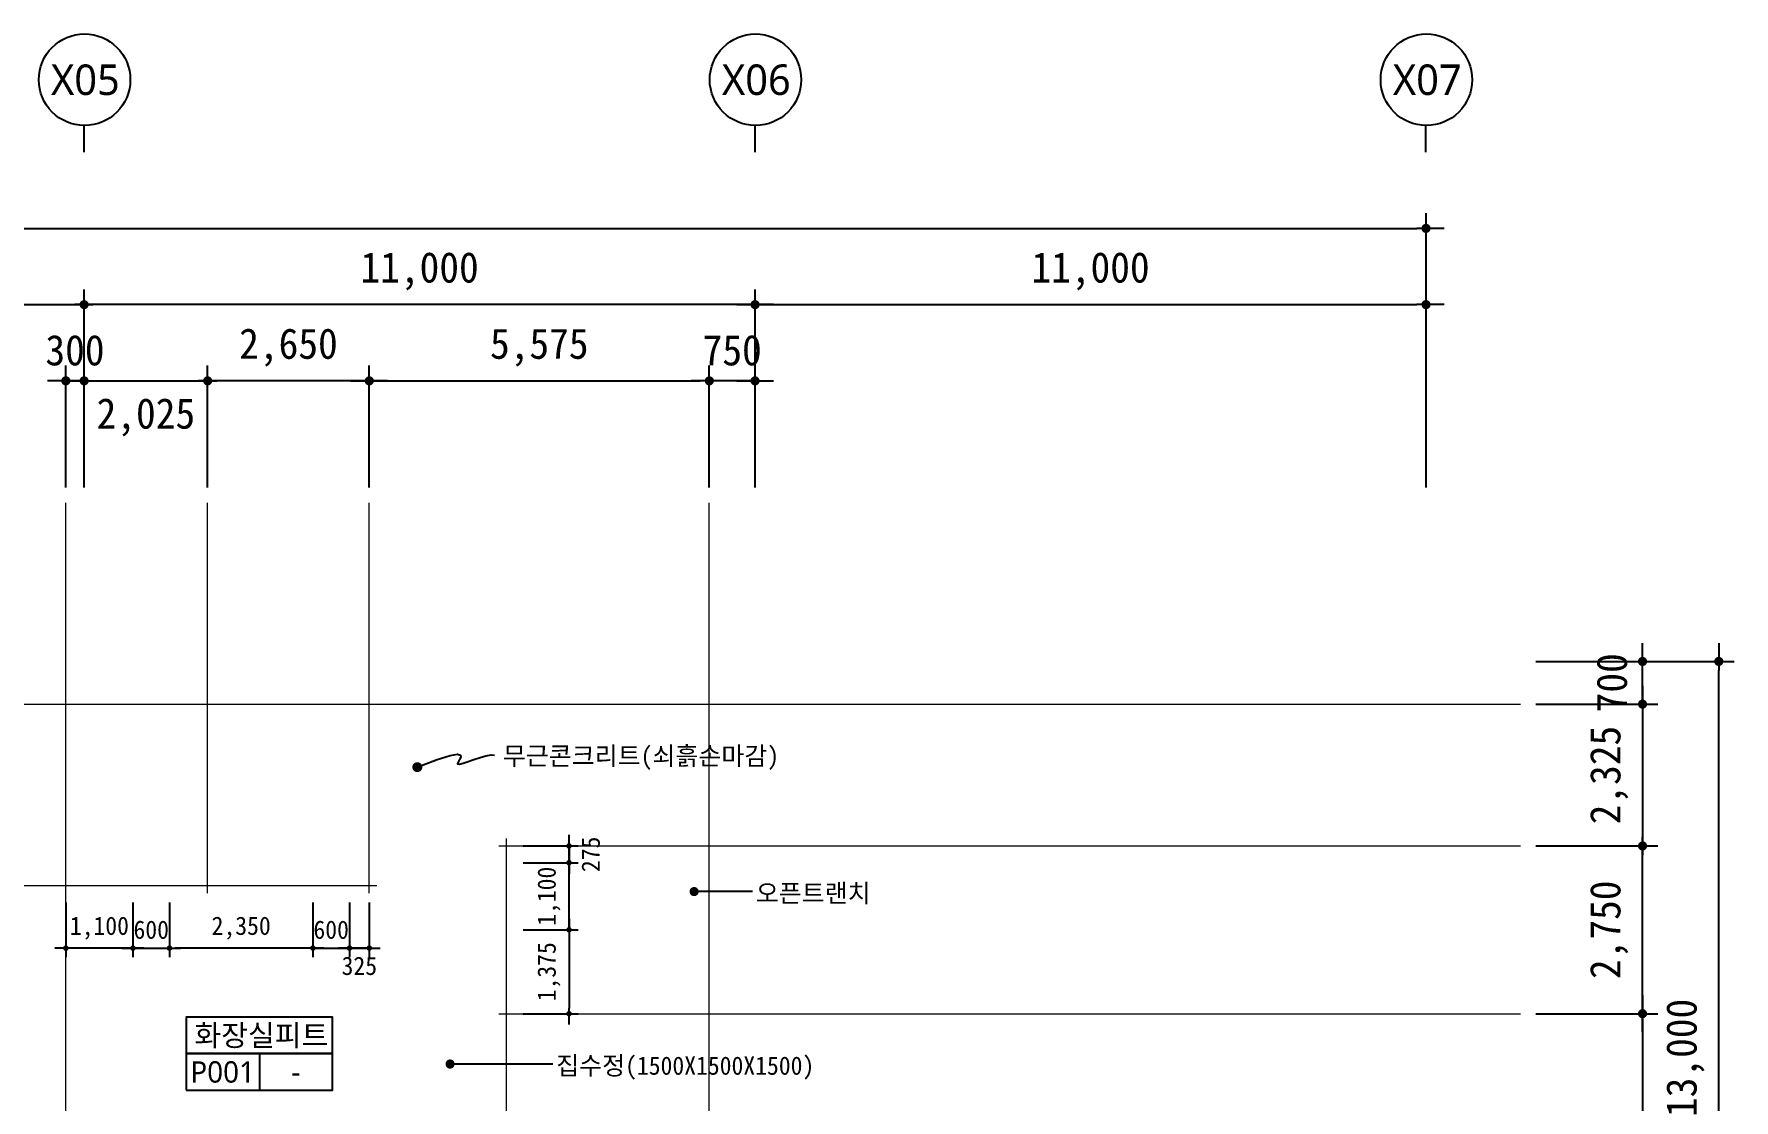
# Model space of a CAD drawing. Header units: inches. Extents: x 3675 to 732988, y -33059 to 70575.
# Drawn here: x 60041 to 87913, y 53098 to 70575 of the extents above; entities that cross this region are included whole.
import ezdxf
from ezdxf.enums import TextEntityAlignment as Align

# ---------------------------------------------------------------- set-up
doc = ezdxf.new("R2010")
doc.units = ezdxf.units.IN
doc.header["$MEASUREMENT"] = 0
doc.linetypes.add('CEN', pattern=[62, 60, -1, 0, -1])
doc.layers.get('0').update_dxf_attribs({"linetype": 'CONTINUOUS'})
for name, color, linetype, lineweight in [('A-AXIS-BUBL', 7, 'CONTINUOUS', 25), ('A-AXIS-LINE', 1, 'CEN', 15), ('A-DIMS', 7, 'CONTINUOUS', 25), ('A-MKXS-LEAD', 7, 'CONTINUOUS', 25), ('A-MKXS-TEXT1', 3, 'CONTINUOUS', 25), ('A-MKXX-NAME', 3, 'CONTINUOUS', 25), ('A-MKXX-SYMB', 7, 'CONTINUOUS', 25), ('A-XXXX-TXT2', 3, 'CONTINUOUS', 25)]:
    doc.layers.add(name, color=color, linetype=linetype, lineweight=lineweight)
doc.styles.add('HY울릉도L', font='H2GTRE.TTF')
doc.styles.add('돋움체', font='')
doc.styles.add('맑은고딕', font='malgun.ttf')
doc.styles.get('돋움체').set_extended_font_data('DotumChe')
doc.dimstyles.new('CDIM', dxfattribs={"dimtxt": 2, "dimasz": 0.6, "dimexe": 1, "dimexo": 1, "dimgap": 1, "dimtad": 1, "dimdec": 0, "dimrnd": 0.5, "dimzin": 0, "dimdsep": 32, "dimlunit": 6, "dimtxsty": 'HY울릉도L', "dimblk1": '_CIDOT', "dimblk2": '_CIDOT', "dimsah": 1, "dimcen": 4.5, "dimclrd": 2, "dimclre": 2, "dimclrt": 7, "dimadec": 0, "dimazin": 0, "dimtfac": 1, "dimtdec": 0, "dimtix": 1, "dimtmove": 2, "dimatfit": 1, "dimldrblk": '_CIDOT', "dimfxl": 1, "dimtolj": 1, "dimtzin": 0, "dimlwd": -1, "dimarcsym": 0})

# ---------------------------------------------------------------- blocks, each defined once
blk = doc.blocks.new('_CIDOT')
at = {"color": 0, "linetype": 'ByBlock'}
blk.add_line((2, 0), (-1, 0), dxfattribs=at)
at = {"color": 0, "linetype": 'ByBlock', "const_width": 0.5}
blk.add_lwpolyline([(-0.25, 0, 1), (0.25, 0, 1)], format="xyb", close=True, dxfattribs=at)
blk = doc.blocks.new('*D7')
at = {"layer": 'A-DIMS', "lineweight": -2, "transparency": 16777216}
for p, q in [((60863, 64138), (60863, 65138)), ((62888, 63138), (62888, 65138))]:
    blk.add_line(p, q, dxfattribs=at)
at = {"layer": 'A-DIMS', "transparency": 16777216}
blk.add_line((61013, 64888), (62738, 64888), dxfattribs=at)
at = {"layer": 'A-DIMS', "transparency": 16777216, "xscale": 150, "yscale": 150, "zscale": 150, "rotation": 180}
blk.add_blockref('_CIDOT', (60863, 64888), dxfattribs=at)
at = {"layer": 'A-DIMS', "transparency": 16777216, "xscale": 150, "yscale": 150, "zscale": 150}
blk.add_blockref('_CIDOT', (62888, 64888), dxfattribs=at)
at = {"layer": 'A-DIMS', "color": 3, "transparency": 16777216, "insert": (61875, 64290), "char_height": 500, "attachment_point": 5, "style": '돋움체'}
blk.add_mtext('\\A1;2,025', dxfattribs=at)
blk = doc.blocks.new('*D8')
at = {"layer": 'A-DIMS', "lineweight": -2, "transparency": 16777216}
for p, q in [((62888, 63138), (62888, 65138)), ((65538, 63138), (65538, 65138))]:
    blk.add_line(p, q, dxfattribs=at)
at = {"layer": 'A-DIMS', "transparency": 16777216}
blk.add_line((65388, 64888), (63038, 64888), dxfattribs=at)
at = {"layer": 'A-DIMS', "transparency": 16777216, "xscale": 150, "yscale": 150, "zscale": 150, "rotation": 180}
blk.add_blockref('_CIDOT', (62888, 64888), dxfattribs=at)
at = {"layer": 'A-DIMS', "transparency": 16777216, "xscale": 150, "yscale": 150, "zscale": 150}
blk.add_blockref('_CIDOT', (65538, 64888), dxfattribs=at)
at = {"layer": 'A-DIMS', "color": 3, "transparency": 16777216, "insert": (64213, 65435), "char_height": 500, "attachment_point": 5, "style": '돋움체'}
blk.add_mtext('\\A1;2,650', dxfattribs=at)
blk = doc.blocks.new('*D9')
at = {"layer": 'A-DIMS', "lineweight": -2, "transparency": 16777216}
for p, q in [((65538, 63138), (65538, 65138)), ((71113, 63138), (71113, 65138))]:
    blk.add_line(p, q, dxfattribs=at)
at = {"layer": 'A-DIMS', "transparency": 16777216}
blk.add_line((65688, 64888), (70963, 64888), dxfattribs=at)
at = {"layer": 'A-DIMS', "transparency": 16777216, "xscale": 150, "yscale": 150, "zscale": 150, "rotation": 180}
blk.add_blockref('_CIDOT', (65538, 64888), dxfattribs=at)
at = {"layer": 'A-DIMS', "transparency": 16777216, "xscale": 150, "yscale": 150, "zscale": 150}
blk.add_blockref('_CIDOT', (71113, 64888), dxfattribs=at)
at = {"layer": 'A-DIMS', "color": 3, "transparency": 16777216, "insert": (68325, 65435), "char_height": 500, "attachment_point": 5, "style": '돋움체'}
blk.add_mtext('\\A1;5,575', dxfattribs=at)
blk = doc.blocks.new('*D10')
at = {"layer": 'A-DIMS', "lineweight": -2, "transparency": 16777216}
for p, q in [((71113, 63138), (71113, 65138)), ((71863, 64138), (71863, 65138))]:
    blk.add_line(p, q, dxfattribs=at)
at = {"layer": 'A-DIMS', "transparency": 16777216}
for p, q in [((70963, 64888), (70813, 64888)), ((71863, 64888), (71113, 64888)), ((72013, 64888), (72163, 64888))]:
    blk.add_line(p, q, dxfattribs=at)
at = {"layer": 'A-DIMS', "transparency": 16777216, "xscale": 150, "yscale": 150, "zscale": 150}
blk.add_blockref('_CIDOT', (71113, 64888), dxfattribs=at)
at = {"layer": 'A-DIMS', "transparency": 16777216, "xscale": 150, "yscale": 150, "zscale": 150, "rotation": 180}
blk.add_blockref('_CIDOT', (71863, 64888), dxfattribs=at)
at = {"layer": 'A-DIMS', "color": 3, "transparency": 16777216, "insert": (71488, 65388), "char_height": 500, "attachment_point": 5, "style": '돋움체'}
blk.add_mtext('\\A1;750', dxfattribs=at)
blk = doc.blocks.new('*D11')
at = {"layer": 'A-DIMS', "lineweight": -2, "transparency": 16777216}
for p, q in [((60563, 63138), (60563, 65138)), ((60863, 63138), (60863, 65138))]:
    blk.add_line(p, q, dxfattribs=at)
at = {"layer": 'A-DIMS', "transparency": 16777216}
for p, q in [((60413, 64888), (60263, 64888)), ((60863, 64888), (60563, 64888)), ((61013, 64888), (61163, 64888))]:
    blk.add_line(p, q, dxfattribs=at)
at = {"layer": 'A-DIMS', "transparency": 16777216, "xscale": 150, "yscale": 150, "zscale": 150}
blk.add_blockref('_CIDOT', (60563, 64888), dxfattribs=at)
at = {"layer": 'A-DIMS', "transparency": 16777216, "xscale": 150, "yscale": 150, "zscale": 150, "rotation": 180}
blk.add_blockref('_CIDOT', (60863, 64888), dxfattribs=at)
at = {"layer": 'A-DIMS', "color": 3, "transparency": 16777216, "insert": (60713, 65388), "char_height": 500, "attachment_point": 5, "style": '돋움체'}
blk.add_mtext('\\A1;300', dxfattribs=at)
blk = doc.blocks.new('*D12')
at = {"layer": 'A-DIMS', "transparency": 16777216}
for p, q in [((86413, 60438), (86413, 60588)), ((86413, 59588), (86413, 60288)), ((86413, 59438), (86413, 59288))]:
    blk.add_line(p, q, dxfattribs=at)
at = {"layer": 'A-DIMS', "lineweight": -2, "transparency": 16777216}
for p, q in [((84663, 60288), (86663, 60288)), ((84663, 59588), (86663, 59588))]:
    blk.add_line(p, q, dxfattribs=at)
at = {"layer": 'A-DIMS', "transparency": 16777216, "xscale": 150, "yscale": 150, "zscale": 150}
for p, rotation in [((86413, 60288), 270), ((86413, 59588), 90)]:
    blk.add_blockref('_CIDOT', p, dxfattribs=dict(at, rotation=rotation))
at = {"layer": 'A-DIMS', "color": 3, "transparency": 16777216, "insert": (85912, 59938), "char_height": 500, "attachment_point": 5, "rotation": 90, "style": '돋움체'}
blk.add_mtext('\\A1;700', dxfattribs=at)
blk = doc.blocks.new('*D13')
at = {"layer": 'A-DIMS', "lineweight": -2, "transparency": 16777216}
for p, q in [((84663, 59588), (86663, 59588)), ((84663, 57263), (86663, 57263))]:
    blk.add_line(p, q, dxfattribs=at)
at = {"layer": 'A-DIMS', "transparency": 16777216}
blk.add_line((86413, 59438), (86413, 57413), dxfattribs=at)
at = {"layer": 'A-DIMS', "transparency": 16777216, "xscale": 150, "yscale": 150, "zscale": 150}
for p, rotation in [((86413, 59588), 90), ((86413, 57263), 270)]:
    blk.add_blockref('_CIDOT', p, dxfattribs=dict(at, rotation=rotation))
at = {"layer": 'A-DIMS', "color": 3, "transparency": 16777216, "insert": (85865, 58425), "char_height": 500, "attachment_point": 5, "rotation": 90, "style": '돋움체'}
blk.add_mtext('\\A1;2,325', dxfattribs=at)
blk = doc.blocks.new('*D14')
at = {"layer": 'A-DIMS', "lineweight": -2, "transparency": 16777216}
for p, q in [((84663, 54513), (86663, 54513)), ((84663, 47588), (86663, 47588))]:
    blk.add_line(p, q, dxfattribs=at)
at = {"layer": 'A-DIMS', "transparency": 16777216}
blk.add_line((86413, 54363), (86413, 47738), dxfattribs=at)
at = {"layer": 'A-DIMS', "transparency": 16777216, "xscale": 150, "yscale": 150, "zscale": 150}
for p, rotation in [((86413, 54513), 90), ((86413, 47588), 270)]:
    blk.add_blockref('_CIDOT', p, dxfattribs=dict(at, rotation=rotation))
at = {"layer": 'A-DIMS', "color": 3, "transparency": 16777216, "insert": (85865, 51050), "char_height": 500, "attachment_point": 5, "rotation": 90, "style": '돋움체'}
blk.add_mtext('\\A1;6,925', dxfattribs=at)
blk = doc.blocks.new('*D15')
at = {"layer": 'A-DIMS', "lineweight": -2, "transparency": 16777216}
for p, q in [((84663, 57263), (86663, 57263)), ((84663, 54513), (86663, 54513))]:
    blk.add_line(p, q, dxfattribs=at)
at = {"layer": 'A-DIMS', "transparency": 16777216}
blk.add_line((86413, 54663), (86413, 57113), dxfattribs=at)
at = {"layer": 'A-DIMS', "transparency": 16777216, "xscale": 150, "yscale": 150, "zscale": 150}
for p, rotation in [((86413, 57263), 90), ((86413, 54513), 270)]:
    blk.add_blockref('_CIDOT', p, dxfattribs=dict(at, rotation=rotation))
at = {"layer": 'A-DIMS', "color": 3, "transparency": 16777216, "insert": (85865, 55888), "char_height": 500, "attachment_point": 5, "rotation": 90, "style": '돋움체'}
blk.add_mtext('\\A1;2,750', dxfattribs=at)
blk = doc.blocks.new('*D25')
at = {"layer": 'A-DIMS', "lineweight": -2, "transparency": 16777216}
for p, q in [((60863, 63138), (60863, 66388)), ((71863, 63138), (71863, 66388))]:
    blk.add_line(p, q, dxfattribs=at)
at = {"layer": 'A-DIMS', "transparency": 16777216}
blk.add_line((71713, 66138), (61013, 66138), dxfattribs=at)
at = {"layer": 'A-DIMS', "transparency": 16777216, "xscale": 150, "yscale": 150, "zscale": 150, "rotation": 180}
blk.add_blockref('_CIDOT', (60863, 66138), dxfattribs=at)
at = {"layer": 'A-DIMS', "transparency": 16777216, "xscale": 150, "yscale": 150, "zscale": 150}
blk.add_blockref('_CIDOT', (71863, 66138), dxfattribs=at)
at = {"layer": 'A-DIMS', "color": 3, "transparency": 16777216, "insert": (66363, 66685), "char_height": 500, "attachment_point": 5, "style": '돋움체'}
blk.add_mtext('\\A1;11,000', dxfattribs=at)
blk = doc.blocks.new('*D26')
at = {"layer": 'A-DIMS', "lineweight": -2, "transparency": 16777216}
for p, q in [((71863, 63138), (71863, 66388)), ((82863, 63138), (82863, 66388))]:
    blk.add_line(p, q, dxfattribs=at)
at = {"layer": 'A-DIMS', "transparency": 16777216}
blk.add_line((72013, 66138), (82713, 66138), dxfattribs=at)
at = {"layer": 'A-DIMS', "transparency": 16777216, "xscale": 150, "yscale": 150, "zscale": 150, "rotation": 180}
blk.add_blockref('_CIDOT', (71863, 66138), dxfattribs=at)
at = {"layer": 'A-DIMS', "transparency": 16777216, "xscale": 150, "yscale": 150, "zscale": 150}
blk.add_blockref('_CIDOT', (82863, 66138), dxfattribs=at)
at = {"layer": 'A-DIMS', "color": 3, "transparency": 16777216, "insert": (77363, 66685), "char_height": 500, "attachment_point": 5, "style": '돋움체'}
blk.add_mtext('\\A1;11,000', dxfattribs=at)
blk = doc.blocks.new('*D28')
at = {"layer": 'A-DIMS', "lineweight": -2, "transparency": 16777216}
for p, q in [((49863, 63138), (49863, 66388)), ((60863, 63138), (60863, 66388))]:
    blk.add_line(p, q, dxfattribs=at)
at = {"layer": 'A-DIMS', "transparency": 16777216}
blk.add_line((50013, 66138), (60713, 66138), dxfattribs=at)
at = {"layer": 'A-DIMS', "transparency": 16777216, "xscale": 150, "yscale": 150, "zscale": 150, "rotation": 180}
blk.add_blockref('_CIDOT', (49863, 66138), dxfattribs=at)
at = {"layer": 'A-DIMS', "transparency": 16777216, "xscale": 150, "yscale": 150, "zscale": 150}
blk.add_blockref('_CIDOT', (60863, 66138), dxfattribs=at)
at = {"layer": 'A-DIMS', "color": 3, "transparency": 16777216, "insert": (55363, 66685), "char_height": 500, "attachment_point": 5, "style": '돋움체'}
blk.add_mtext('\\A1;11,000', dxfattribs=at)
blk = doc.blocks.new('*D34')
at = {"layer": 'A-DIMS', "lineweight": -2, "transparency": 16777216}
for p, q in [((16863, 63138), (16863, 67638)), ((82863, 63138), (82863, 67638))]:
    blk.add_line(p, q, dxfattribs=at)
at = {"layer": 'A-DIMS', "transparency": 16777216}
blk.add_line((17013, 67388), (82713, 67388), dxfattribs=at)
at = {"layer": 'A-DIMS', "transparency": 16777216, "xscale": 150, "yscale": 150, "zscale": 150, "rotation": 180}
blk.add_blockref('_CIDOT', (16863, 67388), dxfattribs=at)
at = {"layer": 'A-DIMS', "transparency": 16777216, "xscale": 150, "yscale": 150, "zscale": 150}
blk.add_blockref('_CIDOT', (82863, 67388), dxfattribs=at)
at = {"layer": 'A-DIMS', "color": 3, "transparency": 16777216, "insert": (49863, 67935), "char_height": 500, "attachment_point": 5, "style": '돋움체'}
blk.add_mtext('\\A1;66,000', dxfattribs=at)
blk = doc.blocks.new('*D85')
at = {"layer": 'A-DIMS', "lineweight": -2, "transparency": 16777216}
for p, q in [((84663, 60288), (87913, 60288)), ((84663, 47288), (87913, 47288))]:
    blk.add_line(p, q, dxfattribs=at)
at = {"layer": 'A-DIMS', "transparency": 16777216}
blk.add_line((87663, 47438), (87663, 60138), dxfattribs=at)
at = {"layer": 'A-DIMS', "transparency": 16777216, "xscale": 150, "yscale": 150, "zscale": 150}
for p, rotation in [((87663, 60288), 90), ((87663, 47288), 270)]:
    blk.add_blockref('_CIDOT', p, dxfattribs=dict(at, rotation=rotation))
at = {"layer": 'A-DIMS', "color": 3, "transparency": 16777216, "insert": (87115, 53788), "char_height": 500, "attachment_point": 5, "rotation": 90, "style": '돋움체'}
blk.add_mtext('\\A1;13,000', dxfattribs=at)
blk = doc.blocks.new('*D178')
at = {"layer": 'A-DIMS', "lineweight": -2, "transparency": 16777216}
for p, q in [((84663, 60288), (87913, 60288)), ((84663, 47288), (87913, 47288))]:
    blk.add_line(p, q, dxfattribs=at)
at = {"layer": 'A-DIMS', "transparency": 16777216}
blk.add_line((87663, 47438), (87663, 60138), dxfattribs=at)
at = {"layer": 'A-DIMS', "transparency": 16777216, "xscale": 150, "yscale": 150, "zscale": 150}
for p, rotation in [((87663, 60288), 90), ((87663, 47288), 270)]:
    blk.add_blockref('_CIDOT', p, dxfattribs=dict(at, rotation=rotation))
at = {"layer": 'A-DIMS', "color": 3, "transparency": 16777216, "insert": (87115, 53788), "char_height": 500, "attachment_point": 5, "rotation": 90, "style": '돋움체'}
blk.add_mtext('\\A1;13,000', dxfattribs=at)
blk = doc.blocks.new('*D550')
at = {"layer": 'A-DIMS', "lineweight": -2, "transparency": 16777216}
for p, q in [((61663, 56338), (61663, 55438)), ((62263, 56338), (62263, 55438))]:
    blk.add_line(p, q, dxfattribs=at)
at = {"layer": 'A-DIMS', "transparency": 16777216}
for p, q in [((61573, 55588), (61483, 55588)), ((61663, 55588), (62263, 55588)), ((62353, 55588), (62443, 55588))]:
    blk.add_line(p, q, dxfattribs=at)
at = {"layer": 'A-DIMS', "transparency": 16777216, "xscale": 90, "yscale": 90, "zscale": 90}
blk.add_blockref('_CIDOT', (61663, 55588), dxfattribs=at)
at = {"layer": 'A-DIMS', "transparency": 16777216, "xscale": 90, "yscale": 90, "zscale": 90, "rotation": 180}
blk.add_blockref('_CIDOT', (62263, 55588), dxfattribs=at)
at = {"layer": 'A-DIMS', "color": 3, "transparency": 16777216, "insert": (61963, 55888), "char_height": 300, "attachment_point": 5, "style": '돋움체'}
blk.add_mtext('\\A1;600', dxfattribs=at)
blk = doc.blocks.new('*D551')
at = {"layer": 'A-DIMS', "lineweight": -2, "transparency": 16777216}
for p, q in [((60563, 56338), (60563, 55438)), ((61663, 56338), (61663, 55438))]:
    blk.add_line(p, q, dxfattribs=at)
at = {"layer": 'A-DIMS', "transparency": 16777216}
for p, q in [((60473, 55588), (60383, 55588)), ((61663, 55588), (60563, 55588)), ((61753, 55588), (61843, 55588))]:
    blk.add_line(p, q, dxfattribs=at)
at = {"layer": 'A-DIMS', "transparency": 16777216, "xscale": 90, "yscale": 90, "zscale": 90}
blk.add_blockref('_CIDOT', (60563, 55588), dxfattribs=at)
at = {"layer": 'A-DIMS', "transparency": 16777216, "xscale": 90, "yscale": 90, "zscale": 90, "rotation": 180}
blk.add_blockref('_CIDOT', (61663, 55588), dxfattribs=at)
at = {"layer": 'A-DIMS', "color": 3, "transparency": 16777216, "insert": (61113, 55916), "char_height": 300, "attachment_point": 5, "style": '돋움체'}
blk.add_mtext('\\A1;1,100', dxfattribs=at)
blk = doc.blocks.new('*D564')
at = {"layer": 'A-DIMS', "lineweight": -2, "transparency": 16777216}
for p, q in [((62263, 56338), (62263, 55438)), ((64613, 56338), (64613, 55438))]:
    blk.add_line(p, q, dxfattribs=at)
at = {"layer": 'A-DIMS', "transparency": 16777216}
blk.add_line((64523, 55588), (62353, 55588), dxfattribs=at)
at = {"layer": 'A-DIMS', "transparency": 16777216, "xscale": 90, "yscale": 90, "zscale": 90, "rotation": 180}
blk.add_blockref('_CIDOT', (62263, 55588), dxfattribs=at)
at = {"layer": 'A-DIMS', "transparency": 16777216, "xscale": 90, "yscale": 90, "zscale": 90}
blk.add_blockref('_CIDOT', (64613, 55588), dxfattribs=at)
at = {"layer": 'A-DIMS', "color": 3, "transparency": 16777216, "insert": (63438, 55916), "char_height": 300, "attachment_point": 5, "style": '돋움체'}
blk.add_mtext('\\A1;2,350', dxfattribs=at)
blk = doc.blocks.new('*D565')
at = {"layer": 'A-DIMS', "lineweight": -2, "transparency": 16777216}
for p, q in [((64613, 56338), (64613, 55438)), ((65213, 56338), (65213, 55438))]:
    blk.add_line(p, q, dxfattribs=at)
at = {"layer": 'A-DIMS', "transparency": 16777216}
for p, q in [((64523, 55588), (64433, 55588)), ((64613, 55588), (65213, 55588)), ((65303, 55588), (65393, 55588))]:
    blk.add_line(p, q, dxfattribs=at)
at = {"layer": 'A-DIMS', "transparency": 16777216, "xscale": 90, "yscale": 90, "zscale": 90}
blk.add_blockref('_CIDOT', (64613, 55588), dxfattribs=at)
at = {"layer": 'A-DIMS', "transparency": 16777216, "xscale": 90, "yscale": 90, "zscale": 90, "rotation": 180}
blk.add_blockref('_CIDOT', (65213, 55588), dxfattribs=at)
at = {"layer": 'A-DIMS', "color": 3, "transparency": 16777216, "insert": (64913, 55888), "char_height": 300, "attachment_point": 5, "style": '돋움체'}
blk.add_mtext('\\A1;600', dxfattribs=at)
blk = doc.blocks.new('*D566')
at = {"layer": 'A-DIMS', "lineweight": -2, "transparency": 16777216}
for p, q in [((65213, 56338), (65213, 55438)), ((65538, 56338), (65538, 55438))]:
    blk.add_line(p, q, dxfattribs=at)
at = {"layer": 'A-DIMS', "transparency": 16777216}
for p, q in [((65123, 55588), (65033, 55588)), ((65538, 55588), (65213, 55588)), ((65628, 55588), (65718, 55588))]:
    blk.add_line(p, q, dxfattribs=at)
at = {"layer": 'A-DIMS', "transparency": 16777216, "xscale": 90, "yscale": 90, "zscale": 90}
blk.add_blockref('_CIDOT', (65213, 55588), dxfattribs=at)
at = {"layer": 'A-DIMS', "transparency": 16777216, "xscale": 90, "yscale": 90, "zscale": 90, "rotation": 180}
blk.add_blockref('_CIDOT', (65538, 55588), dxfattribs=at)
at = {"layer": 'A-DIMS', "color": 3, "transparency": 16777216, "insert": (65375, 55295), "char_height": 300, "attachment_point": 5, "style": '돋움체'}
blk.add_mtext('\\A1;325', dxfattribs=at)
blk = doc.blocks.new('*D567')
at = {"layer": 'A-DIMS', "transparency": 16777216}
for p, q in [((68813, 57078), (68813, 57168)), ((68813, 55888), (68813, 56988)), ((68813, 55798), (68813, 55708))]:
    blk.add_line(p, q, dxfattribs=at)
at = {"layer": 'A-DIMS', "lineweight": -2, "transparency": 16777216}
for p, q in [((68063, 56988), (68963, 56988)), ((68063, 55888), (68963, 55888))]:
    blk.add_line(p, q, dxfattribs=at)
at = {"layer": 'A-DIMS', "transparency": 16777216, "xscale": 90, "yscale": 90, "zscale": 90}
for p, rotation in [((68813, 56988), 270), ((68813, 55888), 90)]:
    blk.add_blockref('_CIDOT', p, dxfattribs=dict(at, rotation=rotation))
at = {"layer": 'A-DIMS', "color": 3, "transparency": 16777216, "insert": (68484, 56438), "char_height": 300, "attachment_point": 5, "rotation": 90, "style": '돋움체'}
blk.add_mtext('\\A1;1,100', dxfattribs=at)
blk = doc.blocks.new('*D568')
at = {"layer": 'A-DIMS', "lineweight": -2, "transparency": 16777216}
for p, q in [((68063, 55888), (68963, 55888)), ((68063, 54513), (68963, 54513))]:
    blk.add_line(p, q, dxfattribs=at)
at = {"layer": 'A-DIMS', "transparency": 16777216}
blk.add_line((68813, 55798), (68813, 54603), dxfattribs=at)
at = {"layer": 'A-DIMS', "transparency": 16777216, "xscale": 90, "yscale": 90, "zscale": 90}
for p, rotation in [((68813, 55888), 90), ((68813, 54513), 270)]:
    blk.add_blockref('_CIDOT', p, dxfattribs=dict(at, rotation=rotation))
at = {"layer": 'A-DIMS', "color": 3, "transparency": 16777216, "insert": (68484, 55200), "char_height": 300, "attachment_point": 5, "rotation": 90, "style": '돋움체'}
blk.add_mtext('\\A1;1,375', dxfattribs=at)
blk = doc.blocks.new('*D569')
at = {"layer": 'A-DIMS', "transparency": 16777216}
for p, q in [((68813, 57353), (68813, 57443)), ((68813, 57263), (68813, 56988)), ((68813, 56898), (68813, 56808))]:
    blk.add_line(p, q, dxfattribs=at)
at = {"layer": 'A-DIMS', "lineweight": -2, "transparency": 16777216}
for p, q in [((68063, 57263), (68963, 57263)), ((68063, 56988), (68963, 56988))]:
    blk.add_line(p, q, dxfattribs=at)
at = {"layer": 'A-DIMS', "transparency": 16777216, "xscale": 90, "yscale": 90, "zscale": 90}
for p, rotation in [((68813, 57263), 270), ((68813, 56988), 90)]:
    blk.add_blockref('_CIDOT', p, dxfattribs=dict(at, rotation=rotation))
at = {"layer": 'A-DIMS', "color": 3, "transparency": 16777216, "insert": (69170, 57125), "char_height": 300, "attachment_point": 5, "rotation": 90, "style": '돋움체'}
blk.add_mtext('\\A1;275', dxfattribs=at)

msp = doc.modelspace()

# ---------------------------------------------------------------- linework, layer by layer
for p, q in [((71819.7, 56514.6), (70863.9, 56514.6)), ((68546.8, 53687.5), (66862.5, 53687.5))]:
    msp.add_line(p, q)
at = {"layer": 'A-AXIS-BUBL', "ltscale": 0.2}
for p, q in [((60862.5, 68637.5), (60862.5, 69075)), ((71862.5, 68637.5), (71862.5, 69075)), ((82862.5, 68637.5), (82862.5, 69075))]:
    msp.add_line(p, q, dxfattribs=at)
for centre in [(60869.8, 69825), (71869.8, 69825), (82869.8, 69825)]:
    msp.add_circle(centre, 750, dxfattribs=at)
at = {"layer": 'A-AXIS-LINE'}
for p, q in [((60562.5, 44787.5), (60562.5, 62887.5)), ((62887.5, 56487.5), (62887.5, 62887.5)), ((65537.5, 56487.5), (65537.5, 62887.5)), ((71112.5, 44787.5), (71112.5, 62887.5)), ((56762.5, 59587.5), (84412.5, 59587.5)), ((67662.5, 57262.5), (84412.5, 57262.5)), ((67787.5, 47587.5), (67787.5, 57387.5)), ((56762.5, 56612.5), (65662.5, 56612.5)), ((67662.5, 54512.5), (84412.5, 54512.5))]:
    msp.add_line(p, q, dxfattribs=at)
at = {"layer": 'A-MKXS-LEAD'}
for points, const_width in [([(66284, 58559, 1), (66366.9, 58550.7, 1)], 80), ([(70826.4, 56514.6, -1), (70901.4, 56514.6, -1)], 75), ([(66825, 53687.5, -1), (66900, 53687.5, -1)], 75)]:
    msp.add_lwpolyline(points, format="xyb", close=True, dxfattribs=dict(at, const_width=const_width))
msp.add_lwpolyline([(66325.4, 58554.9), (66651.3, 58677.7), (66863.6, 58744.1), (66984.4, 58765.6), (67035.7, 58753.9), (67039.6, 58720.9), (67017.9, 58678.2), (66992.8, 58637.6), (66986.3, 58610.7), (67015.2, 58606.3), (67075.6, 58620.9), (67158.5, 58648.3), (67254.8, 58682), (67355.5, 58715.6), (67451.5, 58742.9), (67533.8, 58757.2), (67593.4, 58752.4)], dxfattribs=at)
at = {"layer": 'A-MKXX-SYMB'}
msp.add_line((63737.6, 53857.8), (63737.6, 53257.8), dxfattribs=at)
for points in [[(62537.6, 53857.8), (64937.6, 53857.8), (64937.6, 54457.8), (62537.6, 54457.8)], [(62537.6, 53257.8), (64937.6, 53257.8), (64937.6, 53857.8), (62537.6, 53857.8)]]:
    msp.add_lwpolyline(points, close=True, dxfattribs=at)

# ---------------------------------------------------------------- texts
at = {"layer": 'A-MKXS-TEXT1', "style": '돋움체'}
for s, p in [('무근콘크리트(쇠흙손마감)', (67727.8, 58739.4)), ('오픈트랜치', (71875.5, 56488.4)), ('집수정(1500X1500X1500)', (68602.5, 53661.3))]:
    msp.add_text(s, height=300, dxfattribs=at).set_placement(p, align=Align.MIDDLE_LEFT)
at = {"layer": 'A-MKXX-NAME', "style": '맑은고딕'}
for s, p in [('화장실피트', (63768.7, 54157.8)), ('P001', (63133.8, 53557.8)), ('-', (64333.8, 53557.8))]:
    msp.add_text(s, height=350, dxfattribs=at).set_placement(p, align=Align.MIDDLE_CENTER)
at = {"layer": 'A-XXXX-TXT2', "ltscale": 0.2, "style": '맑은고딕'}
for s, p in [('X05', (60883.8, 69825.3)), ('X06', (71883.8, 69825.3)), ('X07', (82883.8, 69825.3))]:
    msp.add_text(s, height=500, dxfattribs=at).set_placement(p, align=Align.MIDDLE_CENTER)

# ---------------------------------------------------------------- dimensions: what is measured, and where the dimension line sits
at = {"layer": 'A-DIMS'}
for base, p1, p2, override, picture, middle in [((82862.5, 67387.5), (16862.5, 62887.5), (82862.5, 62887.5), {"dimscale": 250, "dimtxsty": '돋움체', "dimclrd": 256, "dimclre": 256, "dimclrt": 3}, '*D34', (49862.5, 67935.1)), ((71112.5, 64887.5), (65537.5, 62887.5), (71112.5, 62887.5), {"dimscale": 250, "dimtxsty": '돋움체', "dimclrd": 256, "dimclre": 256, "dimclrt": 3}, '*D9', (68325, 65435.1)), ((62262.5, 55587.5), (61662.5, 56487.5), (62262.5, 56487.5), {"dimscale": 150, "dimtxsty": '돋움체', "dimclrd": 256, "dimclre": 256, "dimclrt": 3}, '*D550', (61962.5, 55887.7)), ((65212.5, 55587.5), (64612.5, 56487.5), (65212.5, 56487.5), {"dimscale": 150, "dimtxsty": '돋움체', "dimclrd": 256, "dimclre": 256, "dimclrt": 3}, '*D565', (64912.5, 55887.7))]:
    dim = msp.add_linear_dim(base=base, p1=p1, p2=p2, dimstyle='CDIM', override=override, dxfattribs=at)
    dim.commit()
    dim.dimension.update_dxf_attribs({"geometry": picture, "text_midpoint": middle})
for base, p1, p2, angle, override, picture, middle in [((60862.5, 66137.5), (49862.5, 62887.5), (60862.5, 62887.5), 0, {"dimscale": 250, "dimtxsty": '돋움체', "dimclrd": 256, "dimclre": 256, "dimclrt": 3}, '*D28', (55362.5, 66685.1)), ((60862.5, 66137.5), (71862.5, 62887.5), (60862.5, 62887.5), 180, {"dimscale": 250, "dimtxsty": '돋움체', "dimclrd": 256, "dimclre": 256, "dimclrt": 3}, '*D25', (66362.5, 66685.1)), ((82862.5, 66137.5), (71862.5, 62887.5), (82862.5, 62887.5), 0, {"dimscale": 250, "dimtxsty": '돋움체', "dimclrd": 256, "dimclre": 256, "dimclrt": 3}, '*D26', (77362.5, 66685.1)), ((60562.5, 64887.5), (60862.5, 62887.5), (60562.5, 62887.5), 180, {"dimscale": 250, "dimtxsty": '돋움체', "dimclrd": 256, "dimclre": 256, "dimclrt": 3}, '*D11', (60712.5, 65387.8)), ((62887.5, 64887.5), (65537.5, 62887.5), (62887.5, 62887.5), 180, {"dimscale": 250, "dimtxsty": '돋움체', "dimclrd": 256, "dimclre": 256, "dimclrt": 3}, '*D8', (64212.5, 65435.1)), ((71112.5, 64887.5), (71862.5, 63887.5), (71112.5, 62887.5), 180, {"dimscale": 250, "dimtxsty": '돋움체', "dimclrd": 256, "dimclre": 256, "dimclrt": 3}, '*D10', (71487.5, 65387.8)), ((86412.5, 60287.5), (84412.5, 59587.5), (84412.5, 60287.5), 90, {"dimscale": 250, "dimtxsty": '돋움체', "dimclrd": 256, "dimclre": 256, "dimclrt": 3}, '*D12', (85912.2, 59937.5)), ((87662.5, 60287.5), (84412.5, 47287.5), (84412.5, 60287.5), 90, {"dimscale": 250, "dimtxsty": '돋움체', "dimclrd": 256, "dimclre": 256, "dimclrt": 3}, '*D85', (87114.9, 53787.5)), ((87662.5, 60287.5), (84412.5, 47287.5), (84412.5, 60287.5), 90, {"dimscale": 250, "dimtxsty": '돋움체', "dimclrd": 256, "dimclre": 256, "dimclrt": 3}, '*D178', (87114.9, 53787.5)), ((86412.5, 57262.5), (84412.5, 59587.5), (84412.5, 57262.5), 270, {"dimscale": 250, "dimtxsty": '돋움체', "dimclrd": 256, "dimclre": 256, "dimclrt": 3}, '*D13', (85864.9, 58425)), ((86412.5, 57262.5), (84412.5, 54512.5), (84412.5, 57262.5), 90, {"dimscale": 250, "dimtxsty": '돋움체', "dimclrd": 256, "dimclre": 256, "dimclrt": 3}, '*D15', (85864.9, 55887.5)), ((68812.5, 56987.5), (67912.5, 55887.5), (67912.5, 56987.5), 90, {"dimscale": 150, "dimtxsty": '돋움체', "dimclrd": 256, "dimclre": 256, "dimclrt": 3}, '*D567', (68483.9, 56437.5)), ((60562.5, 55587.5), (61662.5, 56487.5), (60562.5, 56487.5), 180, {"dimscale": 150, "dimtxsty": '돋움체', "dimclrd": 256, "dimclre": 256, "dimclrt": 3}, '*D551', (61112.5, 55916.1)), ((62262.5, 55587.5), (64612.5, 56487.5), (62262.5, 56487.5), 180, {"dimscale": 150, "dimtxsty": '돋움체', "dimclrd": 256, "dimclre": 256, "dimclrt": 3}, '*D564', (63437.5, 55916.1)), ((68812.5, 54512.5), (67912.5, 55887.5), (67912.5, 54512.5), 270, {"dimscale": 150, "dimtxsty": '돋움체', "dimclrd": 256, "dimclre": 256, "dimclrt": 3}, '*D568', (68483.9, 55200)), ((86412.5, 47587.5), (84412.5, 54512.5), (84412.5, 47587.5), 270, {"dimscale": 250, "dimtxsty": '돋움체', "dimclrd": 256, "dimclre": 256, "dimclrt": 3}, '*D14', (85864.9, 51050))]:
    dim = msp.add_linear_dim(base=base, p1=p1, p2=p2, angle=angle, dimstyle='CDIM', override=override, dxfattribs=at)
    dim.commit()
    dim.dimension.update_dxf_attribs({"geometry": picture, "text_midpoint": middle})
dim = msp.add_linear_dim(base=(62887.5, 64887.5), p1=(60862.5, 63887.5), p2=(62887.5, 62887.5), dimstyle='CDIM', override={"dimscale": 250, "dimtxsty": '돋움체', "dimclrd": 256, "dimclre": 256, "dimclrt": 3}, dxfattribs=at)
dim.commit()
dim.dimension.update_dxf_attribs({"geometry": '*D7', "text_midpoint": (61875, 64290.4), "dimtype": 160})
for base, p1, p2, angle, picture, middle in [((68812.5, 56987.5), (67912.5, 57262.5), (67912.5, 56987.5), 270, '*D569', (69169.7, 57125)), ((65212.5, 55587.5), (65537.5, 56487.5), (65212.5, 56487.5), 180, '*D566', (65375, 55294.5))]:
    dim = msp.add_linear_dim(base=base, p1=p1, p2=p2, angle=angle, dimstyle='CDIM', override={"dimscale": 150, "dimtxsty": '돋움체', "dimclrd": 256, "dimclre": 256, "dimclrt": 3}, dxfattribs=at)
    dim.commit()
    dim.dimension.update_dxf_attribs({"geometry": picture, "text_midpoint": middle, "dimtype": 160})

doc.saveas('drawing.dxf')
